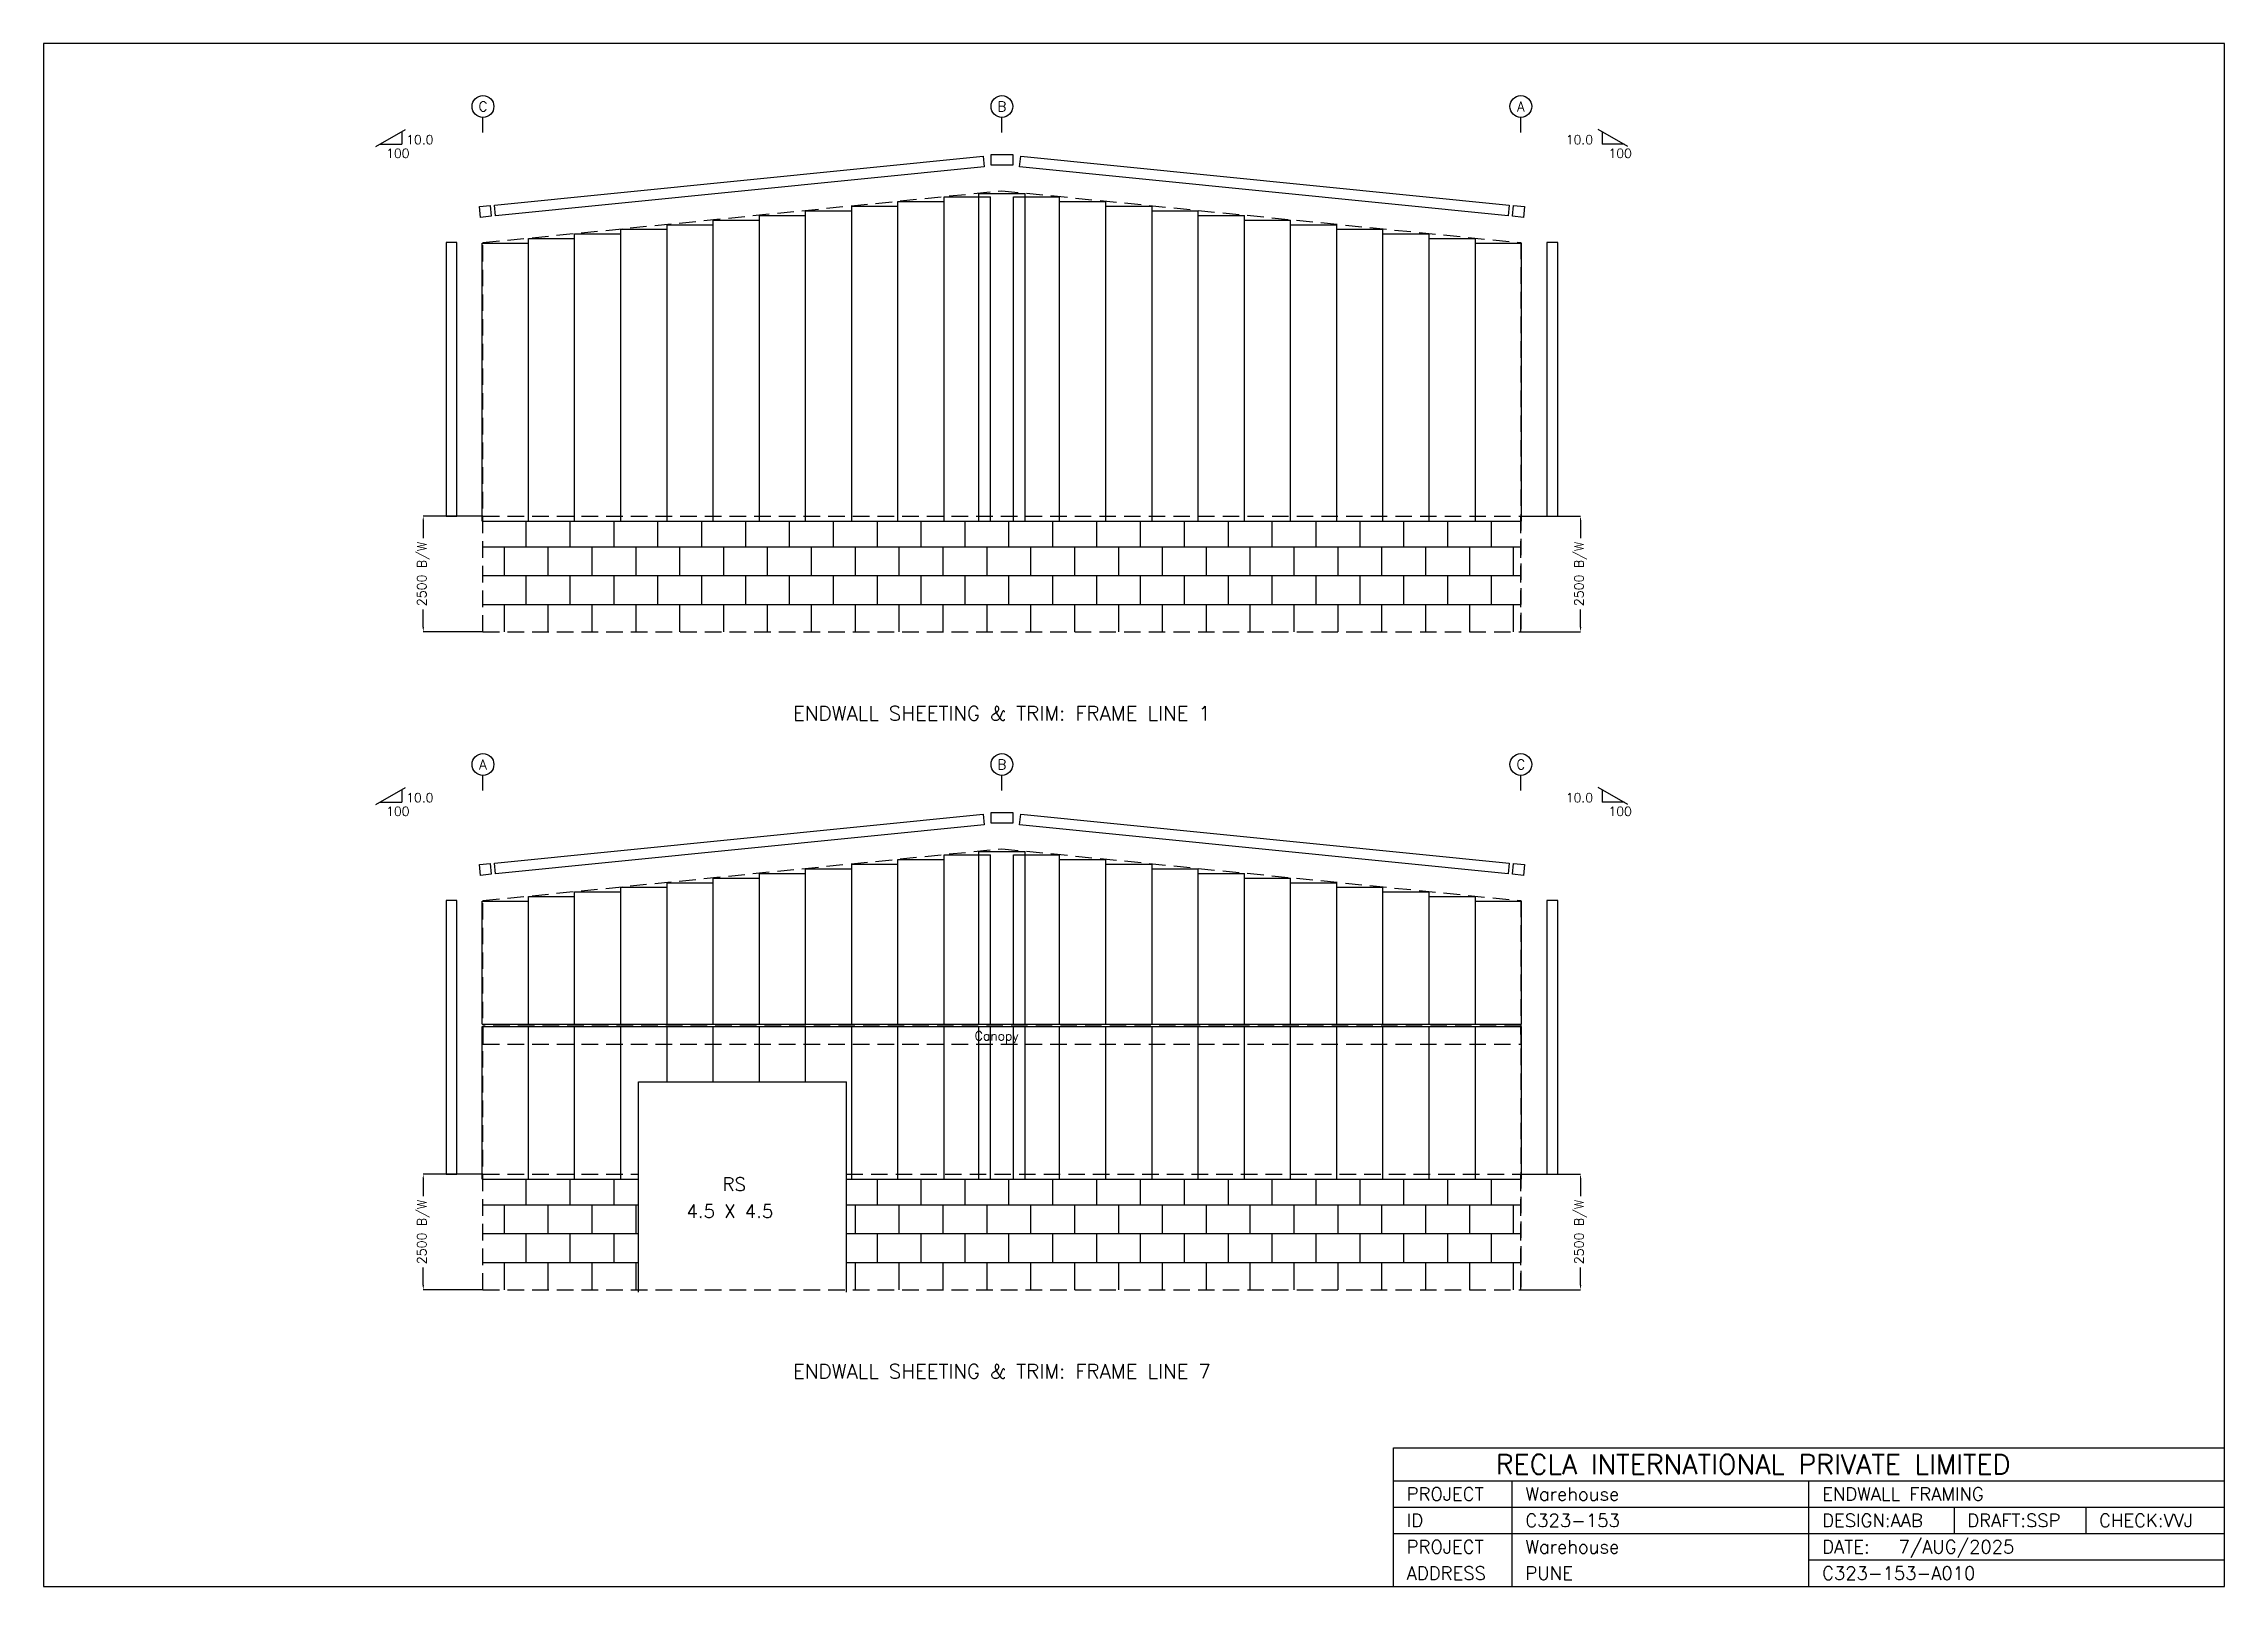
# Model space of a CAD drawing. Header units: millimetres. Extents: x 0 to 47215, y 0 to 33388.
import ezdxf
from ezdxf.enums import TextEntityAlignment as Align

# ---------------------------------------------------------------- set-up
doc = ezdxf.new("R2010")
doc.units = ezdxf.units.MM
doc.header["$MEASUREMENT"] = 0
doc.linetypes.add('CONTIN', pattern=[0])
doc.linetypes.add('DASHED', pattern=[533.92, 356.92, -177])
doc.layers.get('0').update_dxf_attribs({"linetype": 'CONTIN'})
doc.layers.get('Defpoints').update_dxf_attribs({"linetype": 'CONTINUOUS'})
for name, color, linetype in [('1', 7, 'CONTIN'), ('11', 7, 'CONTIN'), ('12', 6, 'CONTIN'), ('13', 1, 'CONTIN'), ('14', 7, 'CONTIN'), ('15', 7, 'CONTIN'), ('2', 6, 'CONTIN'), ('22', 7, 'CONTIN'), ('3', 7, 'CONTIN'), ('5', 5, 'DASHED')]:
    doc.layers.add(name, color=color, linetype=linetype)
doc.styles.add('OPEN', font='SIMPLEX.shx')
doc.styles.add('SIMPLEX', font='SIMPLEX')
doc.styles.get("Standard").update_dxf_attribs({"font": 'txt.shx'})
doc.dimstyles.get("Standard").update_dxf_attribs({"dimtxt": 200, "dimasz": 100, "dimexe": 0.18, "dimexo": 0.0625, "dimgap": 0.09, "dimtad": 0, "dimdec": 0, "dimzin": 0, "dimdsep": 46, "dimtxsty": 'Standard', "dimcen": 0.09, "dimclrd": 6, "dimclre": 6, "dimadec": 0, "dimazin": 0, "dimtfac": 1, "dimtdec": 4, "dimtofl": 0, "dimtmove": 0, "dimatfit": 3, "dimfxl": 1, "dimtolj": 1, "dimtzin": 0, "dimarcsym": 0})

# ---------------------------------------------------------------- blocks, each defined once
blk = doc.blocks.new('*D2727')
at = {"color": 6, "linetype": 'Continuous', "lineweight": -2}
for p, q in [((31983, 23161), (33275, 23161)), ((33275, 23061), (33275, 22682)), ((33275, 20761), (33275, 21139)), ((31983, 20661), (33275, 20661))]:
    blk.add_line(p, q, dxfattribs=at)
at = {"color": 6, "linetype": 'Continuous'}
for points in [[(33292, 23061), (33259, 23061), (33275, 23161)], [(33259, 20761), (33292, 20761), (33275, 20661)]]:
    blk.add_solid(points, dxfattribs=at)
at = {"layer": 'Defpoints', "color": 0, "linetype": 'Continuous'}
for p in [(31983, 23161), (31983, 20661), (33275, 20661)]:
    blk.add_point(p, dxfattribs=at)
at = {"color": 0, "linetype": 'Continuous', "insert": (33275, 21911), "char_height": 200, "attachment_point": 5, "rotation": 90, "style": 'OPEN'}
blk.add_mtext('\\A1;2500 B/W', dxfattribs=at)
blk = doc.blocks.new('*D3029')
at = {"color": 6, "linetype": 'Continuous', "lineweight": -2}
for p, q in [((31983, 8920), (33275, 8920)), ((33275, 8820), (33275, 8442)), ((33275, 6520), (33275, 6899)), ((31983, 6420), (33275, 6420))]:
    blk.add_line(p, q, dxfattribs=at)
at = {"color": 6, "linetype": 'Continuous'}
for points in [[(33292, 8820), (33259, 8820), (33275, 8920)], [(33259, 6520), (33292, 6520), (33275, 6420)]]:
    blk.add_solid(points, dxfattribs=at)
at = {"layer": 'Defpoints', "color": 0, "linetype": 'Continuous'}
for p in [(31983, 8920), (31983, 6420), (33275, 6420)]:
    blk.add_point(p, dxfattribs=at)
at = {"color": 0, "linetype": 'Continuous', "insert": (33275, 7670), "char_height": 200, "attachment_point": 5, "rotation": 90, "style": 'OPEN'}
blk.add_mtext('\\A1;2500 B/W', dxfattribs=at)
blk = doc.blocks.new('*D3130')
at = {"color": 6, "linetype": 'Continuous', "lineweight": -2}
for p, q in [((9512, 23161), (8220, 23161)), ((8220, 23061), (8220, 22682)), ((8220, 20761), (8220, 21139)), ((9512, 20661), (8220, 20661))]:
    blk.add_line(p, q, dxfattribs=at)
at = {"color": 6, "linetype": 'Continuous'}
for points in [[(8236, 23061), (8203, 23061), (8220, 23161)], [(8203, 20761), (8236, 20761), (8220, 20661)]]:
    blk.add_solid(points, dxfattribs=at)
at = {"layer": 'Defpoints', "color": 0, "linetype": 'Continuous'}
for p in [(9513, 23161), (8220, 20661), (9513, 20661)]:
    blk.add_point(p, dxfattribs=at)
at = {"color": 0, "linetype": 'Continuous', "insert": (8220, 21911), "char_height": 200, "attachment_point": 5, "rotation": 90, "style": 'OPEN'}
blk.add_mtext('\\A1;2500 B/W', dxfattribs=at)
blk = doc.blocks.new('*D3231')
at = {"color": 6, "linetype": 'Continuous', "lineweight": -2}
for p, q in [((9512, 8920), (8220, 8920)), ((8220, 8820), (8220, 8442)), ((8220, 6520), (8220, 6899)), ((9512, 6420), (8220, 6420))]:
    blk.add_line(p, q, dxfattribs=at)
at = {"color": 6, "linetype": 'Continuous'}
for points in [[(8236, 8820), (8203, 8820), (8220, 8920)], [(8203, 6520), (8236, 6520), (8220, 6420)]]:
    blk.add_solid(points, dxfattribs=at)
at = {"layer": 'Defpoints', "color": 0, "linetype": 'Continuous'}
for p in [(9513, 8920), (8220, 6420), (9513, 6420)]:
    blk.add_point(p, dxfattribs=at)
at = {"color": 0, "linetype": 'Continuous', "insert": (8220, 7670), "char_height": 200, "attachment_point": 5, "rotation": 90, "style": 'OPEN'}
blk.add_mtext('\\A1;2500 B/W', dxfattribs=at)

msp = doc.modelspace()

# ---------------------------------------------------------------- hatches: boundary and pattern name
at = {"linetype": 'Continuous'}
h = msp.add_hatch(dxfattribs=at)
h.set_pattern_fill('APPIANRN', color=1, scale=100)
h.set_pattern_definition([(0, (0, 0), (0, 625), []), (90, (0, 0), (-475, 625), [625, -625])])
h.paths.add_polyline_path([(9512.5293, 23050.752), (31982.5293, 23050.752), (31982.5293, 20660.752), (9512.5293, 20660.752)])
h = msp.add_hatch(dxfattribs=at)
h.set_pattern_fill('APPIANRN', color=1, scale=100)
h.set_pattern_definition([(0, (0, -14240.33), (0, 625), []), (90, (0, -14240.33), (-475, 625), [625, -625])])
h.paths.add_polyline_path([(9512.5293, 6420.41846), (9512.5293, 8810.41846), (12880.52954, 8810.41846), (12880.52954, 6420.41846)])
h.paths.add_polyline_path([(17380.52979, 8810.41846), (31982.5293, 8810.41846), (31982.5293, 6420.41846), (17380.52979, 6420.41846)])

# ---------------------------------------------------------------- linework, layer by layer
for p, q in [((29225.9609, 0), (29225.9609, 2998.14014)), ((29225.9609, 2998.14014), (47214.8047, 2998.14014)), ((47214.8047, 0), (47214.8047, 2998.14014)), ((29225.9609, 2284.29736), (47214.8047, 2284.29736)), ((31795.7949, 0), (31795.7949, 2284.29736)), ((38220.3828, 0), (38220.3828, 2284.29736)), ((29225.9609, 1713.2229), (47214.8047, 1713.2229)), ((41361.293, 1713.2229), (41361.293, 1142.14868)), ((44216.6641, 1713.2229), (44216.6641, 1142.14868)), ((29225.9609, 1142.14868), (47214.8047, 1142.14868)), ((38220.3828, 571.074341), (47214.8047, 571.074341)), ((29225.9609, 0), (47214.8047, 0))]:
    msp.add_line(p, q)
at = {"layer": '1'}
for p, q in [((9762.554996, 29894.89848), (20341.2373, 30952.7666)), ((20364.6768, 30718.3682), (9785.994907, 29660.49907)), ((20341.2373, 30952.7666), (20364.6768, 30718.3682)), ((20511.9619, 30753.9112), (20511.9619, 30989.4795)), ((20511.9619, 30989.4795), (20983.0977, 30989.4795)), ((20983.0977, 30753.9112), (20511.9619, 30753.9112)), ((20983.0977, 30989.4795), (20983.0977, 30753.9112)), ((21130.3818, 30718.3682), (21153.8213, 30952.7666)), ((31709.0645, 29660.49907), (21130.3818, 30718.3682)), ((21153.8213, 30952.7666), (31732.5039, 29894.89848)), ((9434.396251, 29862.08208), (9668.795368, 29885.52251)), ((9457.83591, 29627.68364), (9434.396251, 29862.08208)), ((9668.795368, 29885.52251), (9692.235019, 29651.12309)), ((9785.994907, 29660.49907), (9762.554996, 29894.89848)), ((16497.52979, 29769.252), (17497.53028, 29769.252)), ((16497.52979, 23050.752), (16497.52979, 29769.252)), ((17497.53028, 29869.252), (18497.53028, 29869.252)), ((17497.53028, 23050.752), (17497.53028, 29869.252)), ((17497.53028, 23050.752), (17497.53028, 29769.252)), ((18497.53028, 29969.252), (19497.53028, 29969.252)), ((18497.53028, 23050.752), (18497.53028, 29969.252)), ((18497.53028, 23050.752), (18497.53028, 29869.252)), ((19497.53028, 30069.252), (20497.5303, 30069.252)), ((19497.53028, 23050.752), (19497.53028, 30069.252)), ((19497.53028, 23050.752), (19497.53028, 29969.252)), ((20247.5293, 30144.252), (21247.5293, 30144.252)), ((20247.5293, 23050.752), (20247.5293, 30144.252)), ((20497.5303, 23050.752), (20497.5303, 30069.252)), ((20997.5293, 30069.252), (21997.5303, 30069.252)), ((20997.5293, 23050.752), (20997.5293, 30069.252)), ((21247.5293, 23050.752), (21247.5293, 30144.252)), ((21997.5293, 29969.252), (22997.5293, 29969.252)), ((21997.5293, 23050.752), (21997.5293, 29969.252)), ((21997.5303, 23050.752), (21997.5303, 30069.252)), ((22997.5293, 23050.752), (22997.5293, 29969.252)), ((22997.5293, 29869.252), (23997.5273, 29869.252)), ((22997.5293, 23050.752), (22997.5293, 29869.252)), ((23997.5273, 23050.752), (23997.5273, 29869.252)), ((23997.5273, 29769.252), (24997.5273, 29769.252)), ((23997.5273, 23050.752), (23997.5273, 29769.252)), ((24997.5273, 23050.752), (24997.5273, 29769.252)), ((31732.5039, 29894.89848), (31709.0645, 29660.49907)), ((31802.8242, 29651.12309), (31826.2637, 29885.52251)), ((31826.2637, 29885.52251), (32060.6621, 29862.08208)), ((32060.6621, 29862.08208), (32037.2246, 29627.68364)), ((9692.235019, 29651.12309), (9457.83591, 29627.68364)), ((12497.5293, 29369.252), (13497.5293, 29369.252)), ((12497.5293, 23050.752), (12497.5293, 29369.252)), ((13497.5293, 29469.252), (14497.52979, 29469.252)), ((13497.5293, 23050.752), (13497.5293, 29469.252)), ((13497.5293, 23050.752), (13497.5293, 29369.252)), ((14497.52979, 29569.252), (15497.52979, 29569.252)), ((14497.52979, 23050.752), (14497.52979, 29569.252)), ((14497.52979, 23050.752), (14497.52979, 29469.252)), ((15497.52979, 29669.252), (16497.52979, 29669.252)), ((15497.52979, 23050.752), (15497.52979, 29669.252)), ((15497.52979, 23050.752), (15497.52979, 29569.252)), ((16497.52979, 23050.752), (16497.52979, 29669.252)), ((24997.5273, 29669.252), (25997.5273, 29669.252)), ((24997.5273, 23050.752), (24997.5273, 29669.252)), ((25997.5273, 23050.752), (25997.5273, 29669.252)), ((25997.5273, 29569.252), (26997.5273, 29569.252)), ((25997.5273, 23050.752), (25997.5273, 29569.252)), ((26997.5273, 23050.752), (26997.5273, 29569.252)), ((26997.5273, 29469.252), (27997.5254, 29469.252)), ((26997.5273, 23050.752), (26997.5273, 29469.252)), ((27997.5254, 23050.752), (27997.5254, 29469.252)), ((27997.5254, 29369.252), (28997.5254, 29369.252)), ((27997.5254, 23050.752), (27997.5254, 29369.252)), ((28997.5254, 23050.752), (28997.5254, 29369.252)), ((32037.2246, 29627.68364), (31802.8242, 29651.12309)), ((8947.87043, 29080.752), (8712.30225, 29080.752)), ((8712.30225, 29080.752), (8712.30225, 23160.752)), ((8947.87043, 23160.752), (8947.87043, 29080.752)), ((9497.52944, 29070.752), (10497.529422, 29070.752)), ((9497.52944, 23050.752), (9497.52944, 29070.752)), ((10497.529422, 29169.252), (11497.52942, 29169.252)), ((10497.529422, 23050.752), (10497.529422, 29169.252)), ((10497.529422, 23050.752), (10497.529422, 29070.752)), ((11497.52942, 29269.252), (12497.5293, 29269.252)), ((11497.52942, 23050.752), (11497.52942, 29269.252)), ((11497.52942, 23050.752), (11497.52942, 29169.252)), ((12497.5293, 23050.752), (12497.5293, 29269.252)), ((28997.5254, 29269.252), (29997.5254, 29269.252)), ((28997.5254, 23050.752), (28997.5254, 29269.252)), ((29997.5254, 23050.752), (29997.5254, 29269.252)), ((29997.5254, 29169.252), (30997.5254, 29169.252)), ((29997.5254, 23050.752), (29997.5254, 29169.252)), ((30997.5254, 23050.752), (30997.5254, 29169.252)), ((30997.5254, 29070.752), (31997.5234, 29070.752)), ((30997.5254, 23050.752), (30997.5254, 29070.752)), ((31997.5234, 23050.752), (31997.5234, 29070.752)), ((32782.75, 29080.752), (32547.1816, 29080.752)), ((32547.1816, 29080.752), (32547.1816, 23160.752)), ((32782.75, 23160.752), (32782.75, 29080.752)), ((8712.30225, 23160.752), (8947.87043, 23160.752)), ((32547.1816, 23160.752), (32782.75, 23160.752)), ((9497.52944, 23050.752), (10497.529422, 23050.752)), ((10497.529422, 23050.752), (11497.52942, 23050.752)), ((11497.52942, 23050.752), (12497.5293, 23050.752)), ((12497.5293, 23050.752), (13497.5293, 23050.752)), ((13497.5293, 23050.752), (14497.52979, 23050.752)), ((14497.52979, 23050.752), (15497.52979, 23050.752)), ((15497.52979, 23050.752), (16497.52979, 23050.752)), ((16497.52979, 23050.752), (17497.53028, 23050.752)), ((17497.53028, 23050.752), (18497.53028, 23050.752)), ((18497.53028, 23050.752), (19497.53028, 23050.752)), ((19497.53028, 23050.752), (20497.5303, 23050.752)), ((20247.5293, 23050.752), (21247.5293, 23050.752)), ((20997.5293, 23050.752), (21997.5303, 23050.752)), ((21997.5293, 23050.752), (22997.5293, 23050.752)), ((22997.5293, 23050.752), (23997.5273, 23050.752)), ((23997.5273, 23050.752), (24997.5273, 23050.752)), ((24997.5273, 23050.752), (25997.5273, 23050.752)), ((25997.5273, 23050.752), (26997.5273, 23050.752)), ((26997.5273, 23050.752), (27997.5254, 23050.752)), ((27997.5254, 23050.752), (28997.5254, 23050.752)), ((28997.5254, 23050.752), (29997.5254, 23050.752)), ((29997.5254, 23050.752), (30997.5254, 23050.752)), ((30997.5254, 23050.752), (31997.5234, 23050.752)), ((9762.554996, 15654.56494), (20341.2373, 16712.43306)), ((20341.2373, 16712.43306), (20364.6768, 16478.03466)), ((20511.9619, 16513.57766), (20511.9619, 16749.14596)), ((20511.9619, 16749.14596), (20983.0977, 16749.14596)), ((20983.0977, 16749.14596), (20983.0977, 16513.57766)), ((21130.3818, 16478.03466), (21153.8213, 16712.43306)), ((21153.8213, 16712.43306), (31732.5039, 15654.56494)), ((20364.6768, 16478.03466), (9785.994907, 15420.16553)), ((20983.0977, 16513.57766), (20511.9619, 16513.57766)), ((31709.0645, 15420.16553), (21130.3818, 16478.03466)), ((9434.396251, 15621.74854), (9668.795368, 15645.18897)), ((9457.83591, 15387.3501), (9434.396251, 15621.74854)), ((9668.795368, 15645.18897), (9692.235019, 15410.78955)), ((9785.994907, 15420.16553), (9762.554996, 15654.56494)), ((17497.53028, 15628.91846), (18497.53028, 15628.91846)), ((17497.53028, 12170.64307), (17497.53028, 15628.91846)), ((18497.53028, 15728.91846), (19497.53028, 15728.91846)), ((18497.53028, 12170.64307), (18497.53028, 15728.91846)), ((18497.53028, 12170.64307), (18497.53028, 15628.91846)), ((19497.53028, 15828.91846), (20497.5303, 15828.91846)), ((19497.53028, 12170.64307), (19497.53028, 15828.91846)), ((19497.53028, 12170.64307), (19497.53028, 15728.91846)), ((20247.5293, 15903.91846), (21247.5303, 15903.91846)), ((20247.5293, 12170.64307), (20247.5293, 15903.91846)), ((20497.5303, 12170.64307), (20497.5303, 15828.91846)), ((20997.5293, 15828.91846), (21997.5303, 15828.91846)), ((20997.5293, 12170.64307), (20997.5293, 15828.91846)), ((21247.5303, 12170.64307), (21247.5303, 15903.91846)), ((21997.5293, 15728.91846), (22997.5293, 15728.91846)), ((21997.5293, 12170.64307), (21997.5293, 15728.91846)), ((21997.5303, 12170.64307), (21997.5303, 15828.91846)), ((22997.5293, 12170.64307), (22997.5293, 15728.91846)), ((22997.5293, 15628.91846), (23997.5273, 15628.91846)), ((22997.5293, 12170.64307), (22997.5293, 15628.91846)), ((23997.5273, 12170.64307), (23997.5273, 15628.91846)), ((31732.5039, 15654.56494), (31709.0645, 15420.16553)), ((31802.8242, 15410.78955), (31826.2637, 15645.18897)), ((31826.2637, 15645.18897), (32060.6621, 15621.74854)), ((32060.6621, 15621.74854), (32037.2246, 15387.3501)), ((9692.235019, 15410.78955), (9457.83591, 15387.3501)), ((12497.5293, 15128.91846), (13497.5293, 15128.91846)), ((12497.5293, 12170.64307), (12497.5293, 15128.91846)), ((13497.5293, 15228.91846), (14497.52979, 15228.91846)), ((13497.5293, 12170.64307), (13497.5293, 15228.91846)), ((13497.5293, 12170.64307), (13497.5293, 15128.91846)), ((14497.52979, 15328.91846), (15497.52979, 15328.91846)), ((14497.52979, 12170.64307), (14497.52979, 15328.91846)), ((14497.52979, 12170.64307), (14497.52979, 15228.91846)), ((15497.52979, 15428.91846), (16497.52979, 15428.91846)), ((15497.52979, 12170.64307), (15497.52979, 15428.91846)), ((15497.52979, 12170.64307), (15497.52979, 15328.91846)), ((16497.52979, 15528.91846), (17497.53028, 15528.91846)), ((16497.52979, 12170.64307), (16497.52979, 15528.91846)), ((16497.52979, 12170.64307), (16497.52979, 15428.91846)), ((17497.53028, 12170.64307), (17497.53028, 15528.91846)), ((23997.5273, 15528.91846), (24997.5273, 15528.91846)), ((23997.5273, 12170.64307), (23997.5273, 15528.91846)), ((24997.5273, 12170.64307), (24997.5273, 15528.91846)), ((24997.5273, 15428.91846), (25997.5273, 15428.91846)), ((24997.5273, 12170.64307), (24997.5273, 15428.91846)), ((25997.5273, 12170.64307), (25997.5273, 15428.91846)), ((25997.5273, 15328.91846), (26997.5273, 15328.91846)), ((25997.5273, 12170.64307), (25997.5273, 15328.91846)), ((26997.5273, 12170.64307), (26997.5273, 15328.91846)), ((26997.5273, 15228.91846), (27997.5254, 15228.91846)), ((26997.5273, 12170.64307), (26997.5273, 15228.91846)), ((27997.5254, 12170.64307), (27997.5254, 15228.91846)), ((27997.5254, 15128.91846), (28997.5254, 15128.91846)), ((27997.5254, 12170.64307), (27997.5254, 15128.91846)), ((28997.5254, 12170.64307), (28997.5254, 15128.91846)), ((32037.2246, 15387.3501), (31802.8242, 15410.78955)), ((8947.87043, 14840.41846), (8712.30225, 14840.41846)), ((8712.30225, 14840.41846), (8712.30225, 8920.41846)), ((8947.87043, 8920.41846), (8947.87043, 14840.41846)), ((9497.52944, 14830.41846), (10497.529422, 14830.41846)), ((9497.52944, 12170.64307), (9497.52944, 14830.41846)), ((10497.529422, 14928.91846), (11497.52942, 14928.91846)), ((10497.529422, 12170.64307), (10497.529422, 14928.91846)), ((10497.529422, 12170.64307), (10497.529422, 14830.41846)), ((11497.52942, 15028.91846), (12497.5293, 15028.91846)), ((11497.52942, 12170.64307), (11497.52942, 15028.91846)), ((11497.52942, 12170.64307), (11497.52942, 14928.91846)), ((12497.5293, 12170.64307), (12497.5293, 15028.91846)), ((28997.5254, 15028.91846), (29997.5254, 15028.91846)), ((28997.5254, 12170.64307), (28997.5254, 15028.91846)), ((29997.5254, 12170.64307), (29997.5254, 15028.91846)), ((29997.5254, 14928.91846), (30997.5254, 14928.91846)), ((29997.5254, 12170.64307), (29997.5254, 14928.91846)), ((30997.5254, 12170.64307), (30997.5254, 14928.91846)), ((30997.5254, 14830.41846), (31997.5234, 14830.41846)), ((30997.5254, 12170.64307), (30997.5254, 14830.41846)), ((31997.5234, 12170.64307), (31997.5234, 14830.41846)), ((32782.75, 14840.41846), (32547.1816, 14840.41846)), ((32547.1816, 14840.41846), (32547.1816, 8920.41846)), ((32782.75, 8920.41846), (32782.75, 14840.41846)), ((9497.52944, 12170.64307), (10497.529422, 12170.64307)), ((9497.52944, 12115.41797), (10497.529422, 12115.41797)), ((9497.52944, 8810.41846), (9497.52944, 12115.41797)), ((10497.529422, 12170.64307), (11497.52942, 12170.64307)), ((10497.529422, 8810.41846), (10497.529422, 12115.41797)), ((10497.529422, 12115.41797), (11497.52942, 12115.41797)), ((10497.529422, 8810.41846), (10497.529422, 12115.41797)), ((11497.52942, 12170.64307), (12497.5293, 12170.64307)), ((11497.52942, 8810.41846), (11497.52942, 12115.41797)), ((11497.52942, 12115.41797), (12497.5293, 12115.41797)), ((11497.52942, 8810.41846), (11497.52942, 12115.41797)), ((12497.5293, 12170.64307), (13497.5293, 12170.64307)), ((12497.5293, 8810.41846), (12497.5293, 12115.41797)), ((12497.5293, 12115.41797), (13497.5293, 12115.41797)), ((12497.5293, 8810.41846), (12497.5293, 12115.41797)), ((13497.5293, 12170.64307), (14497.52979, 12170.64307)), ((13497.5293, 12115.41895), (14497.52979, 12115.41895)), ((13497.5293, 10920.41846), (13497.5293, 12115.41895)), ((13497.5293, 10920.41846), (13497.5293, 12115.41797)), ((14497.52979, 12170.64307), (15497.52979, 12170.64307)), ((14497.52979, 10920.41846), (14497.52979, 12115.41895)), ((14497.52979, 12115.41895), (15497.52979, 12115.41895)), ((14497.52979, 10920.41846), (14497.52979, 12115.41895)), ((15497.52979, 12170.64307), (16497.52979, 12170.64307)), ((15497.52979, 10920.41846), (15497.52979, 12115.41895)), ((15497.52979, 12115.41895), (16497.52979, 12115.41895)), ((15497.52979, 10920.41846), (15497.52979, 12115.41895)), ((16497.52979, 12170.64307), (17497.53028, 12170.64307)), ((16497.52979, 10920.41846), (16497.52979, 12115.41895)), ((16497.52979, 12115.41797), (17497.53028, 12115.41797)), ((16497.52979, 10920.41846), (16497.52979, 12115.41797)), ((17497.53028, 12170.64307), (18497.53028, 12170.64307)), ((17497.53028, 8810.41846), (17497.53028, 12115.41797)), ((17497.53028, 12115.41797), (18497.53028, 12115.41797)), ((17497.53028, 8810.41846), (17497.53028, 12115.41797)), ((18497.53028, 12170.64307), (19497.53028, 12170.64307)), ((18497.53028, 8810.41846), (18497.53028, 12115.41797)), ((18497.53028, 12115.41797), (19497.53028, 12115.41797)), ((18497.53028, 8810.41846), (18497.53028, 12115.41797)), ((19497.53028, 12170.64307), (20497.5303, 12170.64307)), ((19497.53028, 8810.41846), (19497.53028, 12115.41797)), ((19497.53028, 12115.41797), (20497.5303, 12115.41797)), ((19497.53028, 8810.41846), (19497.53028, 12115.41797)), ((20247.5293, 12170.64307), (21247.5303, 12170.64307)), ((20247.5293, 12115.41797), (21247.5303, 12115.41797)), ((20247.5293, 8810.41846), (20247.5293, 12115.41797)), ((20497.5303, 8810.41846), (20497.5303, 12115.41797)), ((20997.5293, 12170.64307), (21997.5303, 12170.64307)), ((20997.5293, 12115.41797), (21997.5303, 12115.41797)), ((20997.5293, 8810.41846), (20997.5293, 12115.41797)), ((21247.5303, 8810.41846), (21247.5303, 12115.41797)), ((21997.5293, 12170.64307), (22997.5293, 12170.64307)), ((21997.5303, 8810.41846), (21997.5303, 12115.41797)), ((21997.5303, 12115.41797), (22997.5293, 12115.41797)), ((21997.5303, 8810.41846), (21997.5303, 12115.41797)), ((22997.5293, 12170.64307), (23997.5273, 12170.64307)), ((22997.5293, 8810.41846), (22997.5293, 12115.41797)), ((22997.5293, 12115.41797), (23997.5313, 12115.41797)), ((22997.5293, 8810.41846), (22997.5293, 12115.41797)), ((23997.5273, 12170.64307), (24997.5273, 12170.64307)), ((23997.5313, 8810.41846), (23997.5313, 12115.41797)), ((23997.5313, 12115.41797), (24997.5313, 12115.41797)), ((23997.5313, 8810.41846), (23997.5313, 12115.41797)), ((24997.5273, 12170.64307), (25997.5273, 12170.64307)), ((24997.5313, 8810.41846), (24997.5313, 12115.41797)), ((24997.5313, 12115.41797), (25997.5313, 12115.41797)), ((24997.5313, 8810.41846), (24997.5313, 12115.41797)), ((25997.5273, 12170.64307), (26997.5273, 12170.64307)), ((25997.5313, 8810.41846), (25997.5313, 12115.41797)), ((25997.5313, 12115.41797), (26997.5293, 12115.41797)), ((25997.5313, 8810.41846), (25997.5313, 12115.41797)), ((26997.5273, 12170.64307), (27997.5254, 12170.64307)), ((26997.5293, 8810.41846), (26997.5293, 12115.41797)), ((26997.5293, 12115.41797), (27997.5313, 12115.41797)), ((26997.5293, 8810.41846), (26997.5293, 12115.41797)), ((27997.5254, 12170.64307), (28997.5254, 12170.64307)), ((27997.5313, 8810.41846), (27997.5313, 12115.41797)), ((27997.5313, 12115.41797), (28997.5313, 12115.41797)), ((27997.5313, 8810.41846), (27997.5313, 12115.41797)), ((28997.5254, 12170.64307), (29997.5254, 12170.64307)), ((28997.5313, 8810.41846), (28997.5313, 12115.41797)), ((28997.5313, 12115.41797), (29997.5332, 12115.41797)), ((28997.5313, 8810.41846), (28997.5313, 12115.41797)), ((29997.5254, 12170.64307), (30997.5254, 12170.64307)), ((29997.5313, 12115.41797), (30997.5313, 12115.41797)), ((29997.5313, 8810.41846), (29997.5313, 12115.41797)), ((29997.5332, 8810.41846), (29997.5332, 12115.41797)), ((30997.5254, 12170.64307), (31997.5234, 12170.64307)), ((30997.5313, 8810.41846), (30997.5313, 12115.41797)), ((30997.5313, 12115.41797), (31997.5313, 12115.41797)), ((30997.5313, 8810.41846), (30997.5313, 12115.41797)), ((31997.5313, 8810.41846), (31997.5313, 12115.41797)), ((12880.52954, 6370.41846), (12880.52954, 10920.41846)), ((12880.52954, 10920.41846), (17380.52979, 10920.41846)), ((13497.5293, 10920.41846), (14497.52979, 10920.41846)), ((14497.52979, 10920.41846), (15497.52979, 10920.41846)), ((15497.52979, 10920.41846), (16497.52979, 10920.41846)), ((17380.52979, 6370.41846), (17380.52979, 10920.41846)), ((8712.30225, 8920.41846), (8947.87043, 8920.41846)), ((9497.52944, 8810.41846), (10497.529422, 8810.41846)), ((10497.529422, 8810.41846), (11497.52942, 8810.41846)), ((11497.52942, 8810.41846), (12497.5293, 8810.41846)), ((12497.5293, 8810.41846), (12880.52954, 8810.41846)), ((17380.52979, 8810.41846), (17497.53028, 8810.41846)), ((17497.53028, 8810.41846), (18497.53028, 8810.41846)), ((18497.53028, 8810.41846), (19497.53028, 8810.41846)), ((19497.53028, 8810.41846), (20497.5303, 8810.41846)), ((20247.5293, 8810.41846), (21247.5303, 8810.41846)), ((20997.5293, 8810.41846), (21997.5303, 8810.41846)), ((21997.5303, 8810.41846), (22997.5293, 8810.41846)), ((22997.5293, 8810.41846), (23997.5313, 8810.41846)), ((23997.5313, 8810.41846), (24997.5313, 8810.41846)), ((24997.5313, 8810.41846), (25997.5313, 8810.41846)), ((25997.5313, 8810.41846), (26997.5293, 8810.41846)), ((26997.5293, 8810.41846), (27997.5313, 8810.41846)), ((27997.5313, 8810.41846), (28997.5313, 8810.41846)), ((28997.5313, 8810.41846), (29997.5332, 8810.41846)), ((29997.5313, 8810.41846), (30997.5313, 8810.41846)), ((30997.5313, 8810.41846), (31997.5313, 8810.41846)), ((32547.1816, 8920.41846), (32782.75, 8920.41846))]:
    msp.add_line(p, q, dxfattribs=at)
at = {"layer": '12'}
for p, q in [((9512.5293, 31462.5782), (9512.5293, 31792.3741)), ((20747.5293, 31462.5782), (20747.5293, 31792.3741)), ((31982.5293, 31462.5782), (31982.5293, 31792.3741)), ((9512.5293, 17222.24466), (9512.5293, 17552.04056)), ((20747.5293, 17222.24466), (20747.5293, 17552.04056)), ((31982.5293, 17222.24466), (31982.5293, 17552.04056))]:
    msp.add_line(p, q, dxfattribs=at)
at = {"layer": '13'}
for centre in [(9512.5293, 32027.9415), (20747.5293, 32027.9415), (31982.5293, 32027.9415), (9512.5293, 17787.60796), (20747.5293, 17787.60796), (31982.5293, 17787.60796)]:
    msp.add_circle(centre, 235.568146, dxfattribs=at)
at = {"layer": '2'}
for p, q in [((7195.9988, 31162.2305), (7835.2234, 31531.2872)), ((7277.6021, 31209.3438), (7753.6202, 31209.3438)), ((7753.6202, 31484.1739), (7753.6202, 31209.3438)), ((34299.0586, 31162.2305), (33659.834, 31531.2872)), ((33741.4356, 31484.1739), (33741.4356, 31209.3438)), ((34217.4551, 31209.3438), (33741.4356, 31209.3438)), ((7195.9988, 16921.89696), (7835.2234, 17290.95366)), ((7753.6202, 17243.84036), (7753.6202, 16969.01026)), ((34299.0586, 16921.89696), (33659.834, 17290.95366)), ((33741.4356, 17243.84036), (33741.4356, 16969.01026)), ((7277.6021, 16969.01026), (7753.6202, 16969.01026)), ((34217.4551, 16969.01026), (33741.4356, 16969.01026))]:
    msp.add_line(p, q, dxfattribs=at)
at = {"layer": '22'}
for p, q in [((47214.8047, 33387.6133), (0, 33387.6133)), ((0, 33387.6133), (0, 0)), ((47214.8047, 0), (47214.8047, 33387.6133)), ((0, 0), (47214.8047, 0))]:
    msp.add_line(p, q, dxfattribs=at)
at = {"layer": '5'}
for p, q in [((9512.5293, 29080.752), (20747.5293, 30204.252)), ((20747.5293, 30204.252), (31982.5293, 29080.752)), ((9512.5293, 20660.752), (9512.5293, 29080.752)), ((31982.5293, 29080.752), (31982.5293, 20660.752)), ((9512.5293, 20660.752), (9512.5293, 23160.752)), ((9512.5293, 23160.752), (31982.5293, 23160.752)), ((31982.5293, 20660.752), (31982.5293, 23160.752)), ((9512.5293, 20660.752), (31982.5293, 20660.752)), ((9512.5293, 14840.41846), (20747.5293, 15963.91846)), ((20747.5293, 15963.91846), (31982.5293, 14840.41846)), ((9512.5293, 6420.41846), (9512.5293, 14840.41846)), ((31982.5293, 14840.41846), (31982.5293, 6420.41846)), ((9512.5293, 12120.41846), (9512.5293, 11940.41846)), ((31982.5293, 12120.41846), (9512.5293, 12120.41846)), ((9512.5293, 11940.41846), (9512.5293, 11737.21875)), ((31982.5293, 11940.41846), (31982.5293, 12120.41846)), ((31982.5293, 11940.41846), (31982.5293, 11737.21875)), ((9512.5293, 11737.21875), (31982.5293, 11737.21875)), ((9512.5293, 6420.41846), (9512.5293, 8920.41846)), ((9512.5293, 8920.41846), (12880.52954, 8920.41846)), ((17380.52979, 8920.41846), (31982.5293, 8920.41846)), ((31982.5293, 6420.41846), (31982.5293, 8920.41846)), ((9512.5293, 6420.41846), (31982.5293, 6420.41846))]:
    msp.add_line(p, q, dxfattribs=at)

# ---------------------------------------------------------------- texts
at = {"layer": '11', "style": 'SIMPLEX'}
for s, p in [('10.0', (7851.7737, 31209.3438)), ('10.0', (32956.209, 31209.3438)), ('100', (7417.458, 30914.8829)), ('100', (33881.291, 30914.8829)), ('10.0', (7851.7737, 16969.01026)), ('10.0', (32956.209, 16969.01026)), ('100', (7417.458, 16674.54936)), ('100', (33881.291, 16674.54936))]:
    msp.add_text(s, height=196.306808, dxfattribs=at).set_placement(p)
at = {"layer": '13', "style": 'SIMPLEX'}
for s, p in [('C', (9512.5293, 31921.9356)), ('B', (20747.5293, 31921.9356)), ('A', (31982.5293, 31921.9356)), ('A', (9512.5293, 17681.60206)), ('B', (20747.5293, 17681.60206)), ('C', (31982.5293, 17681.60206))]:
    msp.add_text(s, height=212.011322, dxfattribs=at).set_placement(p, align=Align.CENTER)
at = {"layer": '14', "style": 'SIMPLEX'}
for s, height, p in [('RECLA INTERNATIONAL PRIVATE LIMITED', 428.305725, (31438.877, 2427.06592)), ('PROJECT', 285.53717, (29511.5, 1855.99158)), ('Warehouse', 285.53717, (32081.334, 1855.99158)), ('ENDWALL FRAMING', 285.53717, (38505.9219, 1855.99158)), ('ID', 285.53717, (29511.5, 1284.91724)), ('C323-153', 285.53717, (32081.334, 1284.91724)), ('DESIGN:AAB', 285.53717, (38505.9219, 1284.91724)), ('DRAFT:SSP', 285.53717, (41646.8281, 1284.91724)), ('CHECK:VVJ', 285.53717, (44502.1992, 1284.91724)), ('PROJECT', 285.53717, (29511.5, 713.842957)), ('Warehouse', 285.53717, (32081.334, 713.842957)), ('DATE:', 285.53717, (38505.9219, 713.842957)), (' 7/AUG/2025', 285.53717, (39962.1602, 713.842957)), ('ADDRESS', 285.53717, (29511.5, 142.768585)), ('PUNE', 285.53717, (32081.334, 142.768585)), ('C323-153-A010', 285.53717, (38505.9219, 142.76856))]:
    msp.add_text(s, height=height, dxfattribs=at).set_placement(p)
at = {"layer": '15', "style": 'SIMPLEX'}
for s, p in [('ENDWALL SHEETING & TRIM: FRAME LINE 1', (20747.5293, 18736.9454)), ('ENDWALL SHEETING & TRIM: FRAME LINE 7', (20747.5293, 4496.61186))]:
    msp.add_text(s, height=314.090881, dxfattribs=at).set_placement(p, align=Align.CENTER)
at = {"layer": '3', "style": 'SIMPLEX'}
for s, height, p in [('Canopy', 196.306808, (20158.6084, 11815.74121)), ('RS', 288.705933, (14697.356894, 8561.103263)), ('4.5 X 4.5', 288.705933, (13916.680055, 7974.325985))]:
    msp.add_text(s, height=height, dxfattribs=at).set_placement(p)

# ---------------------------------------------------------------- dimensions: what is measured, and where the dimension line sits
at = {"linetype": 'Continuous'}
for base, p1, p2, picture, middle in [((8219.783911, 20660.752), (9512.5293, 23160.752), (9512.5293, 20660.752), '*D3130', (8219.783911, 21910.752)), ((33275.274689, 20660.752), (31982.5293, 23160.752), (31982.5293, 20660.752), '*D2727', (33275.274689, 21910.752)), ((8219.783911, 6420.41846), (9512.5293, 8920.41846), (9512.5293, 6420.41846), '*D3231', (8219.783911, 7670.41846)), ((33275.274689, 6420.41846), (31982.5293, 8920.41846), (31982.5293, 6420.41846), '*D3029', (33275.274689, 7670.41846))]:
    dim = msp.add_linear_dim(base=base, p1=p1, p2=p2, angle=90, text='<> B/W', dimstyle='Standard', override={"dimtxsty": 'OPEN'}, dxfattribs=at)
    dim.commit()
    dim.dimension.update_dxf_attribs({"geometry": picture, "text_midpoint": middle})

doc.saveas('drawing.dxf')
